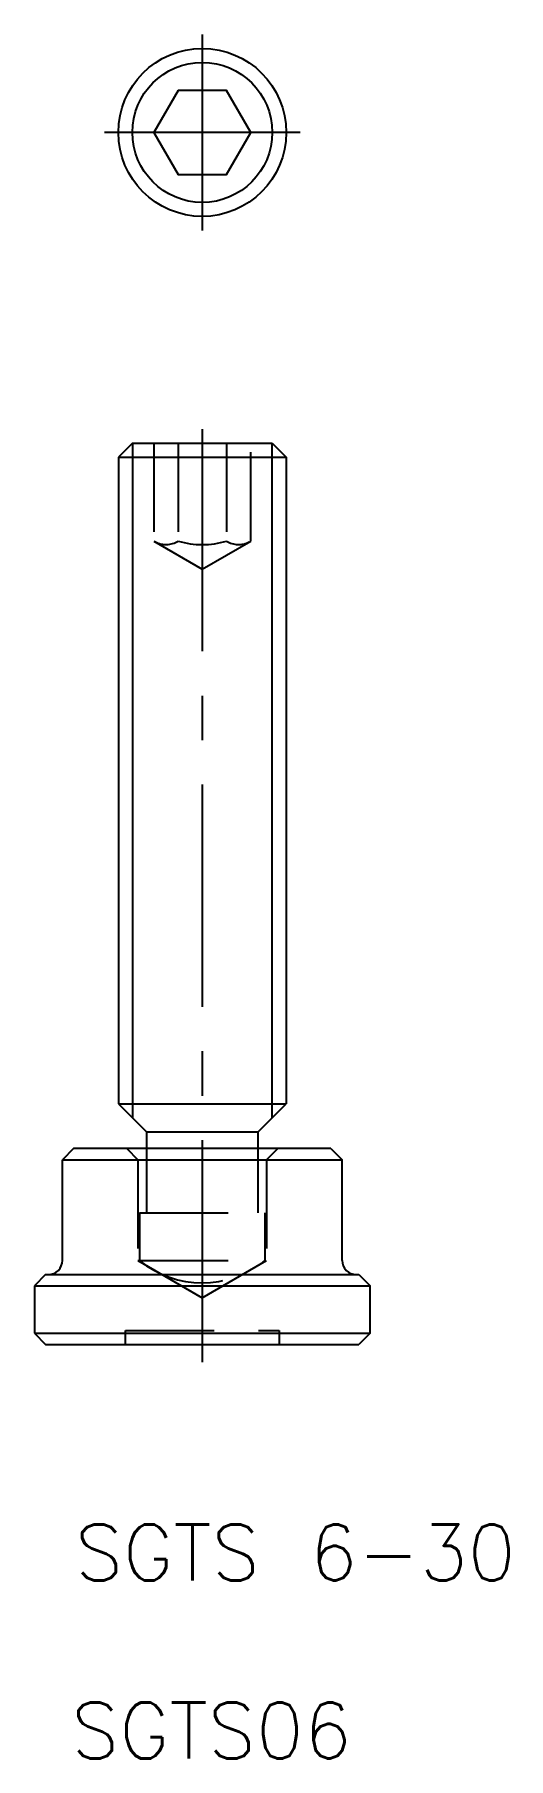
# Model space of a CAD drawing. Extents: x 49.7 to 66.7, y 47.3 to 108.9.
import ezdxf
from ezdxf.enums import TextEntityAlignment as Align

# ---------------------------------------------------------------- set-up
doc = ezdxf.new("R2010")
doc.units = 0
doc.header["$LTSCALE"] = 0.25
doc.linetypes.add('CENTER', pattern=[50.8, 31.75, -6.35, 6.35, -6.35])
doc.linetypes.add('DASHED', pattern=[19.05, 12.7, -6.35])
doc.layers.get('0').update_dxf_attribs({"linetype": 'CONTINUOUS'})
doc.layers.add('CENTER', color=1, linetype='CENTER')
doc.layers.add('NOTE', color=9, linetype='CONTINUOUS')
doc.styles.get("Standard").update_dxf_attribs({"font": 'txt.shx'})

msp = doc.modelspace()

# ---------------------------------------------------------------- linework, layer by layer
for p, q in [((53.22417, 94.332647), (52.72417, 93.832647)), ((53.22417, 94.332647), (58.22417, 94.332647)), ((58.22417, 94.332647), (58.72417, 93.832647)), ((52.72417, 93.832647), (52.72417, 70.732647)), ((52.72417, 93.832647), (58.72417, 93.832647)), ((58.72417, 93.832647), (58.72417, 70.732647)), ((52.72417, 70.732647), (58.72417, 70.732647)), ((52.72417, 70.732647), (53.72417, 69.732647)), ((57.72417, 69.732647), (58.72417, 70.732647)), ((53.72417, 69.732647), (57.72417, 69.732647)), ((53.72417, 69.732647), (53.72417, 69.132687)), ((57.72417, 69.132687), (57.72417, 69.732647)), ((51.12416, 69.132679), (50.72417, 68.732684)), ((51.12416, 69.132679), (50.72417, 68.732684)), ((60.32417, 69.132687), (51.12417, 69.132687)), ((60.32417, 69.132687), (51.12417, 69.132687)), ((60.32417, 69.132687), (60.72417, 68.732689)), ((60.32417, 69.132687), (60.72417, 68.732689)), ((50.72417, 65.132687), (50.72417, 68.732689)), ((50.72417, 65.132687), (50.72417, 68.732689)), ((50.72417, 68.732689), (60.72417, 68.732689)), ((50.72417, 68.732689), (60.72417, 68.732689)), ((60.72417, 65.132687), (60.72417, 68.732689)), ((60.72417, 65.132687), (60.72417, 68.732689)), ((50.12416, 64.632677), (49.72416, 64.232687)), ((50.12416, 64.632677), (49.72416, 64.232687)), ((49.72417, 64.232687), (61.72417, 64.232687)), ((49.72417, 64.232687), (61.72417, 64.232687)), ((49.72417, 64.232687), (49.72417, 62.532687)), ((49.72417, 64.232687), (49.72417, 62.532687)), ((50.12417, 64.632687), (61.32417, 64.632687)), ((50.12417, 64.632687), (61.32417, 64.632687)), ((61.32416, 64.632677), (61.72417, 64.232687)), ((61.32416, 64.632677), (61.72417, 64.232687)), ((61.72417, 62.532687), (61.72417, 64.232687)), ((61.72417, 62.532687), (61.72417, 64.232687)), ((49.72416, 62.532687), (50.12417, 62.132677)), ((49.72416, 62.532687), (50.12417, 62.132677)), ((49.72417, 62.532687), (61.72417, 62.532687)), ((49.72417, 62.532687), (61.72417, 62.532687)), ((52.97417, 62.382687), (52.97427, 62.382687)), ((52.97417, 62.257687), (52.97417, 62.257787)), ((61.72417, 62.532687), (61.32417, 62.132687)), ((61.72417, 62.532687), (61.32417, 62.132687)), ((50.12417, 62.132687), (61.32417, 62.132687)), ((50.12417, 62.132687), (61.32417, 62.132687))]:
    msp.add_line(p, q)
at = {"color": 3}
for p, q in [((53.22417, 94.332647), (53.22417, 70.232647)), ((58.22417, 70.232647), (58.22417, 94.332647))]:
    msp.add_line(p, q, dxfattribs=at)
at = {"color": 3, "linetype": 'DASHED'}
for p, q in [((53.99217, 94.332647), (53.99217, 90.832647)), ((54.85817, 94.332647), (54.85817, 90.832647)), ((56.59017, 94.332647), (56.59017, 90.832647)), ((57.45627, 90.832647), (57.45627, 94.332647)), ((53.99217, 90.832647), (55.72417, 89.832647)), ((55.72417, 89.832647), (57.45627, 90.832647)), ((53.02417, 69.132685), (53.42417, 68.732688)), ((53.02417, 69.132685), (53.42417, 68.732688)), ((53.72417, 69.132687), (53.72417, 66.832647)), ((57.72417, 66.832647), (57.72417, 69.132687)), ((58.02416, 68.732686), (58.42416, 69.132681)), ((58.02416, 68.732686), (58.42416, 69.132681)), ((53.42417, 68.732689), (53.42417, 65.132687)), ((53.42417, 68.732689), (53.42417, 65.132687)), ((58.02417, 68.732689), (58.02417, 65.132687)), ((58.02417, 68.732689), (58.02417, 65.132687)), ((53.47417, 66.832647), (57.97417, 66.832647)), ((53.47417, 66.832647), (53.47417, 65.132647)), ((57.97417, 65.132647), (57.97417, 66.832647)), ((53.42417, 65.132697), (55.724169, 63.804797)), ((53.42417, 65.132697), (55.724169, 63.804797)), ((53.42417, 65.132687), (58.02417, 65.132687)), ((53.42417, 65.132687), (58.02417, 65.132687)), ((53.47417, 65.132647), (57.97417, 65.132647)), ((55.724172, 63.804787), (58.02417, 65.132687)), ((55.724172, 63.804787), (58.02417, 65.132687)), ((52.97417, 62.632687), (58.47417, 62.632687)), ((52.97417, 62.632687), (58.47417, 62.632687)), ((52.97417, 62.132687), (52.97417, 62.632687)), ((52.97417, 62.132687), (52.97417, 62.632687)), ((58.47417, 62.632687), (58.47417, 62.132687)), ((58.47417, 62.632687), (58.47417, 62.132687))]:
    msp.add_line(p, q, dxfattribs=at)
msp.add_lwpolyline([(54.85817, 106.930147), (53.99217, 105.430147), (54.85817, 103.930147), (56.59017, 103.930147), (57.45627, 105.430147), (56.59017, 106.930147), (54.85817, 106.930147)])
msp.add_circle((55.72417, 105.430147), 3)
at = {"color": 3}
msp.add_circle((55.72417, 105.430147), 2.5, dxfattribs=at)
at = {"color": 3, "linetype": 'DASHED'}
for centre, radius, start, end in [((54.42517, 91.520147), 0.812487, 242.205016, 302.204985), ((55.72417, 93.770147), 3.0625, 253.573989, 286.426014), ((57.02317, 91.520147), 0.812488, 237.795017, 297.794986), ((55.72417, 67.896747), 3.56406, 230.853978, 309.146025)]:
    msp.add_arc(centre, radius, start, end, dxfattribs=at)
for centre, start, end in [((50.22417, 65.132687), 270, 0), ((50.22417, 65.132687), 270, 0), ((61.22417, 65.132687), 180, 270), ((61.22417, 65.132687), 180, 270)]:
    msp.add_arc(centre, 0.5, start, end)
at = {"layer": 'CENTER'}
for p, q in [((55.72417, 108.930147), (55.72417, 101.930147)), ((59.22417, 105.430147), (52.22417, 105.430147)), ((55.72417, 94.832647), (55.72417, 61.219354))]:
    msp.add_line(p, q, dxfattribs=at)

# ---------------------------------------------------------------- texts
at = {"layer": 'NOTE'}
for s, p in [('SGTS 6-30', (59.051757, 53.106811)), ('SGTS06', (56.052289, 46.741614))]:
    msp.add_text(s, height=2, dxfattribs=at).set_placement(p, align=Align.BOTTOM_CENTER)

doc.saveas('drawing.dxf')
